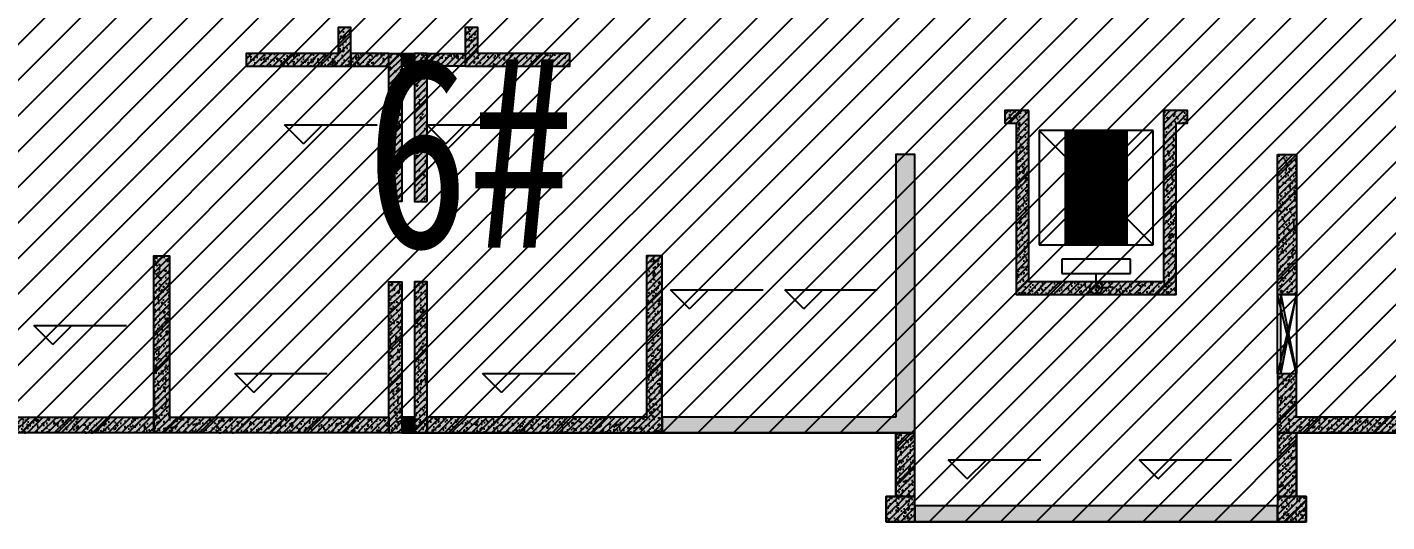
# Model space of a CAD drawing. Extents: x -1338203 to 1886333, y -783476 to 1038610.
# Drawn here: x 762772 to 784210, y 179049 to 186844 of the extents above; entities that cross this region are included whole.
import ezdxf
from ezdxf.enums import TextEntityAlignment as Align

# ---------------------------------------------------------------- set-up
doc = ezdxf.new("R2010")
doc.units = 0
doc.header["$LTSCALE"] = 1000
doc.header["$MEASUREMENT"] = 0
for name, color, linetype in [('A-001-平面参照B1$0$0G-NOTE', 4, 'Continuous'), ('A-06-平面B1$0$0A-A-SYMB-ELEV', 150, 'Continuous'), ('A-06-平面B1$0$0A-O-HOLE', 52, 'Continuous'), ('A-06-平面B1$0$0A-S-WALL', 255, 'Continuous'), ('A-125-交通核B1(5#6#)$0$0A-E-EVTR', 2, 'Continuous'), ('A-125-交通核B1(5#6#)$0$0A-O-HOLE', 52, 'Continuous'), ('p-a-core', 1, 'Continuous'), ('S-06-墙柱B1_1$0$0S-CC-LINE', 52, 'Continuous'), ('S-06-墙柱B1_1$0$0S-CW-HATCH', 251, 'Continuous'), ('S-06-墙柱B1_1$0$0S-CW-HATCH-UP', 251, 'Continuous'), ('S-06-墙柱B1_1$0$0S-CW-LINE', 72, 'Continuous'), ('S-06-墙柱B1_1$0$0S-S-HOLE', 55, 'Continuous')]:
    doc.layers.add(name, color=color, linetype=linetype)
for name, color, linetype, plot in [('A-06-平面B1$0$AAD-A-MARK', 6, 'Continuous', False), ('A-125-交通核B1(5#6#)$0$AAD-A-MARK', 6, 'Continuous', False), ('A06-125-交通核文字编号B1$0$AAD-A-MARK', 6, 'Continuous', False), ('A06-125-交通核文字编号B1$0$AAD-A-XM', 6, 'Continuous', False), ('S-06-墙柱B1_1$0$AAD-A-MARK', 6, 'Continuous', False)]:
    doc.layers.add(name, color=color, linetype=linetype, plot=plot)
doc.styles.add('A-001-平面参照B1$0$AAD-HT', font='simhei.ttf', dxfattribs={"width": 0.6})
doc.styles.add('A06-125-交通核文字编号B1$0$AAD-TXT', font='aad-txt.shx', dxfattribs={"width": 0.7, "bigfont": 'aad-hztxt.shx'})
pattern_1 = [(45, (-944324.16, 391978.14), (-53.0330086, 53.0330086), []), (50, (-944324.16, 391978.14), (215.178055, -18.82564), [22.5, -247.5]), (355, (-944324.16, 391978.14), (-41.6254, 225.65764), [18, -198]), (100.4514, (-944306.23, 391976.57), (173.552815, 206.831863), [19.122057, -210.342634]), (46.1842, (-944324.16, 392038.14), (320.172315, -49.655704), [33.75, -371.25]), (96.6356, (-944297.48, 392034), (280.39881, 292.23536), [28.68309, -315.5139]), (351.1842, (-944324.16, 392038.14), (280.39858, 292.23558), [27, -297]), (21, (-944294.16, 392023.14), (179.072116, -120.785667), [22.5, -247.5]), (326, (-944294.16, 392023.14), (72.9946, 217.545014), [18, -198]), (71.4514, (-944279.24, 392013.08), (252.06679, 96.75915), [19.122057, -210.342634]), (37.5, (-944324.16, 391978.14), (3.6479566, 99.868156), [0, -195.6, 0, -201, 0, -198.75]), (7.5, (-944324.16, 391978.14), (78.920861, 118.323514), [0, -114.6, 0, -191.1, 0, -75.75]), (327.5, (-944391.06, 391978.14), (160.146731, -6.7664615), [0, -75, 0, -234, 0, -310.5]), (317.5, (-944421.06, 391978.14), (174.95585, 30.031495), [0, -97.5, 0, -155.4, 0, -220.5])]
pattern_2 = [(45, (-5106687.17, 636368.834), (-53.0330086, 53.0330086), []), (50, (-5106687.17, 636368.83), (215.178055, -18.8256405), [22.5, -247.5]), (355, (-5106687.17, 636368.83), (-41.6254, 225.65764), [18, -198]), (100.4514, (-5106669.24, 636367.27), (173.5528145, 206.831863), [19.122057, -210.342634]), (46.1842, (-5106687.17, 636428.83), (320.172315, -49.655704), [33.75, -371.25]), (96.6356, (-5106660.5, 636424.7), (280.398812, 292.235361), [28.683086, -315.5139]), (351.1842, (-5106687.17, 636428.83), (280.398584, 292.23558), [27, -297]), (21, (-5106657.17, 636413.83), (179.0721156, -120.785667), [22.5, -247.5]), (326, (-5106657.17, 636413.83), (72.9946, 217.5450135), [18, -198]), (71.4514, (-5106642.25, 636403.77), (252.0667886, 96.759149), [19.122057, -210.342634]), (37.5, (-5106687.17, 636368.834), (3.6479566, 99.8681561), [0, -195.6, 0, -201, 0, -198.75]), (7.5, (-5106687.17, 636368.83), (78.9208612, 118.3235136), [0, -114.6, 0, -191.1, 0, -75.75]), (327.5, (-5106754.07, 636368.834), (160.1467309, -6.7664615), [0, -75, 0, -234, 0, -310.5]), (317.5, (-5106784.07, 636368.83), (174.9558508, 30.0314947), [0, -97.5, 0, -155.4, 0, -220.5])]
pattern_3 = [(45, (0, 0), (-168.38, 168.38), []), (45, (112.25, 0), (-168.38, 168.38), [])]

# ---------------------------------------------------------------- blocks, each defined once
blk = doc.blocks.new('A-001-平面参照B1')
at = {"layer": 'A-001-平面参照B1$0$0G-NOTE', "style": 'A-001-平面参照B1$0$AAD-HT', "width": 0.8}
blk.add_text('6#', height=3000, rotation=0, dxfattribs=at).set_placement((1746, -122017), align=Align.MIDDLE_LEFT)
blk = doc.blocks.new('S-06-墙柱B1_1')
at = {"layer": 'S-06-墙柱B1_1$0$0S-CW-HATCH'}
h = blk.add_hatch(color=256, dxfattribs=at)
h.dxf.hatch_style = 1
h.paths.add_polyline_path([(-11750, 3490), (-11750, 4100), (-11950, 4100), (-11950, 3690), (-13400, 3690), (-13400, 3490)])
h = blk.add_hatch(color=256, dxfattribs=at)
h.dxf.hatch_style = 1
h.paths.add_polyline_path([(-9950, 3490), (-8300, 3490), (-8300, 3510), (-8300, 3690), (-9750, 3690), (-9750, 4100), (-9950, 4100)])
h = blk.add_hatch(color=256, dxfattribs=at)
h.dxf.hatch_style = 1
h.paths.add_polyline_path([(-11150, 3690), (-11750, 3690), (-11750, 3490), (-11150, 3490)])
h = blk.add_hatch(color=256, dxfattribs=at)
h.dxf.hatch_style = 1
h.paths.add_polyline_path([(-11150, 1360), (-11150, 3690), (-10950, 3690), (-10950, 1360)])
h = blk.add_hatch(color=256, dxfattribs=at)
h.dxf.hatch_style = 1
h.paths.add_polyline_path([(-10950, 3690), (-10750, 3690), (-10750, 3490), (-10950, 3490)])
h = blk.add_hatch(color=256, dxfattribs=at)
h.dxf.hatch_style = 1
h.paths.add_polyline_path([(-10550, 1360), (-10550, 3690), (-10750, 3690), (-10750, 1360)])
h = blk.add_hatch(color=256, dxfattribs=at)
h.dxf.hatch_style = 1
h.paths.add_polyline_path([(-10550, 3690), (-9950, 3690), (-9950, 3490), (-10550, 3490)])
h = blk.add_hatch(color=256, dxfattribs=at)
h.dxf.hatch_style = 1
h.paths.add_polyline_path([(-1060, 2790), (-1440, 2790), (-1440, 2590), (-1260, 2590), (-1260, -110), (1260, -110), (1260, 2590), (1440, 2590), (1440, 2790), (1060, 2790), (1060, 90), (-1060, 90)])
h = blk.add_hatch(color=256, dxfattribs=at)
h.dxf.hatch_style = 1
h.paths.add_polyline_path([(-3160, -2040), (-6840, -2040), (-6840, -2290), (-2860, -2290), (-2860, 2100), (-3160, 2100)])
h = blk.add_hatch(color=256, dxfattribs=at)
h.dxf.hatch_style = 1
h.paths.add_polyline_path([(2860, 2100), (3160, 2100), (3160, -110), (2860, -110)])
h = blk.add_hatch(color=256, dxfattribs=at)
h.dxf.hatch_style = 1
h.paths.add_polyline_path([(-14610, -2040), (-11150, -2040), (-11150, -2290), (-14860, -2290), (-14860, 500), (-14610, 500)])
h = blk.add_hatch(color=256, dxfattribs=at)
h.dxf.hatch_style = 1
h.paths.add_polyline_path([(-7090, -2040), (-10550, -2040), (-10550, -2290), (-6840, -2290), (-6840, 500), (-7090, 500)])
h = blk.add_hatch(color=256, dxfattribs=at)
h.dxf.hatch_style = 1
h.paths.add_polyline_path([(-11150, -2290), (-11150, 90), (-10950, 90), (-10950, -2290)])
h = blk.add_hatch(color=256, dxfattribs=at)
h.dxf.hatch_style = 1
h.paths.add_polyline_path([(-10550, -2290), (-10550, 90), (-10750, 90), (-10750, -2290)])
h = blk.add_hatch(color=256, dxfattribs=at)
h.dxf.hatch_style = 1
h.paths.add_polyline_path([(-18540, -2040), (-14860, -2040), (-14860, -2290), (-18840, -2290), (-18840, -1360), (-18540, -1360)])
h = blk.add_hatch(color=256, dxfattribs=at)
h.dxf.hatch_style = 1
h.paths.add_polyline_path([(2860, -2290), (6890, -2290), (6890, -2040), (3160, -2040), (3160, -1360), (2860, -1360)])
h = blk.add_hatch(color=256, dxfattribs=at)
h.dxf.hatch_style = 1
h.paths.add_polyline_path([(-10950, -2290), (-10750, -2290), (-10750, -2040), (-10950, -2040)])
h = blk.add_hatch(color=256, dxfattribs=at)
h.dxf.hatch_style = 1
h.paths.add_polyline_path([(-3160, -3290), (-2860, -3290), (-2860, -2290), (-3160, -2290)])
h = blk.add_hatch(color=256, dxfattribs=at)
h.dxf.hatch_style = 1
h.paths.add_polyline_path([(2860, -3290), (3160, -3290), (3160, -2290), (2860, -2290)])
h = blk.add_hatch(color=256, dxfattribs=at)
h.dxf.hatch_style = 1
h.paths.add_polyline_path([(-2860, -3290), (-3310, -3290), (-3310, -3690), (-2860, -3690)])
h = blk.add_hatch(color=256, dxfattribs=at)
h.dxf.hatch_style = 1
h.paths.add_polyline_path([(3310, -3290), (2860, -3290), (2860, -3690), (3310, -3690)])
h = blk.add_hatch(color=256, dxfattribs=at)
h.dxf.hatch_style = 1
h.paths.add_polyline_path([(-2860, -3690), (2860, -3690), (2860, -3440), (-2860, -3440)])
at = {"layer": 'S-06-墙柱B1_1$0$0S-CW-HATCH-UP'}
h = blk.add_hatch(dxfattribs=at)
h.set_pattern_fill('钢筋混凝土', color=256, scale=30)
h.set_pattern_definition(pattern_1)
h.paths.add_polyline_path([(-11750, 3490), (-11750, 4100), (-11950, 4100), (-11950, 3690), (-13400, 3690), (-13400, 3490)])
h = blk.add_hatch(dxfattribs=at)
h.set_pattern_fill('钢筋混凝土', color=256, scale=30)
h.set_pattern_definition(pattern_1)
h.paths.add_polyline_path([(-9950, 3490), (-8300, 3490), (-8300, 3510), (-8300, 3690), (-9750, 3690), (-9750, 4100), (-9950, 4100)])
h = blk.add_hatch(dxfattribs=at)
h.set_pattern_fill('钢筋混凝土', color=256, scale=30)
h.set_pattern_definition(pattern_2)
h.paths.add_polyline_path([(-11150, 3690), (-11750, 3690), (-11750, 3490), (-11150, 3490)])
h = blk.add_hatch(dxfattribs=at)
h.set_pattern_fill('钢筋混凝土', color=256, scale=30)
h.set_pattern_definition(pattern_1)
h.paths.add_polyline_path([(-11150, 1360), (-11150, 3690), (-10950, 3690), (-10950, 1360)])
h = blk.add_hatch(dxfattribs=at)
h.set_pattern_fill('钢筋混凝土', color=256, scale=30)
h.set_pattern_definition(pattern_2)
h.paths.add_polyline_path([(-10950, 3690), (-10750, 3690), (-10750, 3490), (-10950, 3490)])
h = blk.add_hatch(dxfattribs=at)
h.set_pattern_fill('钢筋混凝土', color=256, scale=30)
h.set_pattern_definition(pattern_1)
h.paths.add_polyline_path([(-10550, 1360), (-10550, 3690), (-10750, 3690), (-10750, 1360)])
h = blk.add_hatch(dxfattribs=at)
h.set_pattern_fill('钢筋混凝土', color=256, scale=30)
h.set_pattern_definition(pattern_2)
h.paths.add_polyline_path([(-10550, 3690), (-9950, 3690), (-9950, 3490), (-10550, 3490)])
h = blk.add_hatch(dxfattribs=at)
h.set_pattern_fill('钢筋混凝土', color=256, scale=30)
h.set_pattern_definition(pattern_1)
h.paths.add_polyline_path([(-1060, 2790), (-1440, 2790), (-1440, 2590), (-1260, 2590), (-1260, -110), (1260, -110), (1260, 2590), (1440, 2590), (1440, 2790), (1060, 2790), (1060, 90), (-1060, 90)])
h = blk.add_hatch(dxfattribs=at)
h.set_pattern_fill('钢筋混凝土', color=256, scale=30)
h.set_pattern_definition(pattern_1)
h.paths.add_polyline_path([(-3160, -2040), (-6840, -2040), (-6840, -2290), (-2860, -2290), (-2860, 2100), (-3160, 2100)])
h = blk.add_hatch(dxfattribs=at)
h.set_pattern_fill('钢筋混凝土', color=256, scale=30)
h.set_pattern_definition([(45, (-5106687.17, 636368.834), (-53.0330086, 53.0330086), []), (50, (-5106687.17, 636368.83), (215.178055, -18.8256405), [22.5, -247.5]), (355, (-5106687.17, 636368.83), (-41.6254, 225.65764), [18, -198]), (100.4514, (-5106669.24, 636367.27), (173.5528145, 206.831863), [19.122057, -210.342634]), (46.1842, (-5106687.17, 636428.83), (320.172315, -49.655704), [33.75, -371.25]), (96.6356, (-5106660.5, 636424.7), (280.398812, 292.235361), [28.683086, -315.5139]), (351.1842, (-5106687.17, 636428.83), (280.398584, 292.23558), [27, -297]), (21, (-5106657.17, 636413.83), (179.0721156, -120.785667), [22.5, -247.5]), (326, (-5106657.17, 636413.83), (72.9946, 217.5450135), [18, -198]), (71.4514, (-5106642.25, 636403.77), (252.0667886, 96.759149), [19.122057, -210.342634]), (37.5, (-5106687.17, 636368.834), (3.6479566, 99.8681561), [0, -195.6, 0, -201, 0, -198.75]), (7.5, (-5106687.17, 636368.83), (78.9208612, 118.3235136), [0, -114.6, 0, -191.1, 0, -75.75]), (327.5, (-5106754.07, 636368.834), (160.1467309, -6.7664615), [0, -75, 0, -234, 0, -310.5]), (317.5, (-5106784.07, 636368.83), (174.9558508, 30.0314947), [0, -97.5, 0, -155.4, 0, -220.5])])
h.paths.add_polyline_path([(2860, 2100), (3160, 2100), (3160, -110), (2860, -110)])
h = blk.add_hatch(dxfattribs=at)
h.set_pattern_fill('钢筋混凝土', color=256, scale=30)
h.set_pattern_definition(pattern_1)
h.paths.add_polyline_path([(-14610, -2040), (-11150, -2040), (-11150, -2290), (-14860, -2290), (-14860, 500), (-14610, 500)])
h = blk.add_hatch(dxfattribs=at)
h.set_pattern_fill('钢筋混凝土', color=256, scale=30)
h.set_pattern_definition(pattern_1)
h.paths.add_polyline_path([(-7090, -2040), (-10550, -2040), (-10550, -2290), (-6840, -2290), (-6840, 500), (-7090, 500)])
h = blk.add_hatch(dxfattribs=at)
h.set_pattern_fill('钢筋混凝土', color=256, scale=30)
h.set_pattern_definition(pattern_1)
h.paths.add_polyline_path([(-11150, -2290), (-11150, 90), (-10950, 90), (-10950, -2290)])
h = blk.add_hatch(dxfattribs=at)
h.set_pattern_fill('钢筋混凝土', color=256, scale=30)
h.set_pattern_definition(pattern_1)
h.paths.add_polyline_path([(-10550, -2290), (-10550, 90), (-10750, 90), (-10750, -2290)])
h = blk.add_hatch(dxfattribs=at)
h.set_pattern_fill('钢筋混凝土', color=256, scale=30)
h.set_pattern_definition(pattern_1)
h.paths.add_polyline_path([(-18540, -2040), (-14860, -2040), (-14860, -2290), (-18840, -2290), (-18840, -1360), (-18540, -1360)])
h = blk.add_hatch(dxfattribs=at)
h.set_pattern_fill('钢筋混凝土', color=256, scale=30)
h.set_pattern_definition(pattern_1)
h.paths.add_polyline_path([(2860, -2290), (6890, -2290), (6890, -2040), (3160, -2040), (3160, -1360), (2860, -1360)])
h = blk.add_hatch(dxfattribs=at)
h.set_pattern_fill('钢筋混凝土', color=256, scale=30)
h.set_pattern_definition(pattern_1)
h.paths.add_polyline_path([(-10950, -2290), (-10750, -2290), (-10750, -2040), (-10950, -2040)])
h = blk.add_hatch(dxfattribs=at)
h.set_pattern_fill('钢筋混凝土', color=256, scale=30)
h.set_pattern_definition(pattern_1)
h.paths.add_polyline_path([(-3160, -3290), (-2860, -3290), (-2860, -2290), (-3160, -2290)])
h = blk.add_hatch(dxfattribs=at)
h.set_pattern_fill('钢筋混凝土', color=256, scale=30)
h.set_pattern_definition(pattern_1)
h.paths.add_polyline_path([(2860, -3290), (3160, -3290), (3160, -2290), (2860, -2290)])
h = blk.add_hatch(dxfattribs=at)
h.set_pattern_fill('钢筋混凝土', color=256, scale=30)
h.set_pattern_definition(pattern_1)
h.paths.add_polyline_path([(-2860, -3290), (-3310, -3290), (-3310, -3690), (-2860, -3690)])
h = blk.add_hatch(dxfattribs=at)
h.set_pattern_fill('钢筋混凝土', color=256, scale=30)
h.set_pattern_definition(pattern_1)
h.paths.add_polyline_path([(3310, -3290), (2860, -3290), (2860, -3690), (3310, -3690)])
h = blk.add_hatch(dxfattribs=at)
h.set_pattern_fill('钢筋混凝土', color=256, scale=30)
h.set_pattern_definition(pattern_1)
h.paths.add_polyline_path([(-2860, -3690), (2860, -3690), (2860, -3440), (-2860, -3440)])
at = {"layer": 'S-06-墙柱B1_1$0$0S-CC-LINE'}
for points in [[(-2860, -3290), (-3310, -3290), (-3310, -3690), (-2860, -3690)], [(3310, -3290), (2860, -3290), (2860, -3690), (3310, -3690)]]:
    blk.add_lwpolyline(points, close=True, dxfattribs=at)
at = {"layer": 'S-06-墙柱B1_1$0$0S-CW-LINE', "flags": 128}
blk.add_lwpolyline([(-11750, 3490), (-11750, 4100), (-11950, 4100), (-11950, 3690), (-13400, 3690), (-13400, 3490)], close=True, dxfattribs=at)
at = {"layer": 'S-06-墙柱B1_1$0$0S-CW-LINE'}
for points in [[(-9950, 3490), (-8300, 3490), (-8300, 3510), (-8300, 3510), (-8300, 3690), (-9750, 3690), (-9750, 4100), (-9950, 4100)], [(-11150, 3690), (-11750, 3690), (-11750, 3490), (-11150, 3490)], [(-11150, 1360), (-11150, 3690), (-10950, 3690), (-10950, 1360)], [(-10950, 3690), (-10750, 3690), (-10750, 3490), (-10950, 3490)], [(-10550, 1360), (-10550, 3690), (-10750, 3690), (-10750, 1360)], [(-10550, 3690), (-9950, 3690), (-9950, 3490), (-10550, 3490)], [(-1060, 2790), (-1440, 2790), (-1440, 2590), (-1260, 2590), (-1260, -110), (1260, -110), (1260, 2590), (1440, 2590), (1440, 2790), (1060, 2790), (1060, 90), (-1060, 90)], [(-3160, -2040), (-6840, -2040), (-6840, -2290), (-2860, -2290), (-2860, 2100), (-3160, 2100)], [(2860, 2100), (3160, 2100), (3160, -110), (2860, -110)], [(-14610, -2040), (-11150, -2040), (-11150, -2290), (-14860, -2290), (-14860, 500), (-14610, 500)], [(-7090, -2040), (-10550, -2040), (-10550, -2290), (-6840, -2290), (-6840, 500), (-7090, 500)], [(-11150, -2290), (-11150, 90), (-10950, 90), (-10950, -2290)], [(-10550, -2290), (-10550, 90), (-10750, 90), (-10750, -2290)], [(-18540, -2040), (-14860, -2040), (-14860, -2290), (-18840, -2290), (-18840, -1360), (-18540, -1360)], [(2860, -2290), (6890, -2290), (6890, -2040), (3160, -2040), (3160, -1360), (2860, -1360)], [(-10950, -2290), (-10750, -2290), (-10750, -2040), (-10950, -2040)], [(-3160, -3290), (-2860, -3290), (-2860, -2290), (-3160, -2290)], [(2860, -3290), (3160, -3290), (3160, -2290), (2860, -2290)], [(-2860, -3690), (2860, -3690), (2860, -3440), (-2860, -3440)]]:
    blk.add_lwpolyline(points, close=True, dxfattribs=at)
at = {"layer": 'S-06-墙柱B1_1$0$0S-S-HOLE'}
blk.add_lwpolyline([(2860, -110), (3160, -110), (3160, -1360), (2860, -1360)], close=True, dxfattribs=at)
for points in [[(3160, -110), (2860, -1360)], [(3160, -1360), (2860, -110)]]:
    blk.add_lwpolyline(points, dxfattribs=at)
at = {"layer": 'S-06-墙柱B1_1$0$AAD-A-MARK'}
for q in [(0, 200), (0, 200), (0, 200), (0, 200), (0, 200), (0, 200), (0, 200), (200, 0), (200, 0), (200, 0), (200, 0), (200, 0), (200, 0), (200, 0)]:
    blk.add_line((0, 0), q, dxfattribs=at)
blk.add_circle((0, 0), 100, dxfattribs=at)
blk.add_circle((0, 0), 100, dxfattribs=at)
blk.add_circle((0, 0), 100, dxfattribs=at)
blk.add_circle((0, 0), 100, dxfattribs=at)
blk.add_circle((0, 0), 100, dxfattribs=at)
blk.add_circle((0, 0), 100, dxfattribs=at)
blk.add_circle((0, 0), 100, dxfattribs=at)
blk = doc.blocks.new('S001地下一墙柱')
at = {"ltscale": 0.002}
blk.add_blockref('S-06-墙柱B1_1', (13261, -124150), dxfattribs=at)
blk = doc.blocks.new('A-125-交通核B1(5#6#)')
h = blk.add_hatch()
h.set_pattern_fill('ANSI32', color=256, scale=50)
h.set_pattern_definition(pattern_3)
h.paths.add_polyline_path([(1360, 4310), (1260, 4310), (1260, 5190), (1710, 5190), (1710, 5490), (1810, 5490), (1810, 5090), (1360, 5090)])
h = blk.add_hatch()
h.set_pattern_fill('ANSI32', color=256, scale=50)
h.set_pattern_definition(pattern_3)
h.paths.add_polyline_path([(-1713, 5250), (-1810, 5250), (-1810, 4310), (-1713, 4310)])
for points in [[(1360, 4310), (1260, 4310), (1260, 5190), (1710, 5190), (1710, 5490), (1810, 5490), (1810, 5090), (1360, 5090)], [(-1713, 5250), (-1810, 5250), (-1810, 4310), (-1713, 4310)]]:
    blk.add_lwpolyline(points, close=True)
at = {"layer": 'A-125-交通核B1(5#6#)$0$0A-E-EVTR'}
for p, q in [((900, 2475), (-900, 2475)), ((-900, 2475), (-900, 675)), ((900, 675), (-900, 2475)), ((900, 2475), (-900, 675)), ((900, 675), (900, 2475)), ((-900, 675), (900, 675)), ((540, 450), (-540, 450)), ((-540, 450), (-540, 225)), ((540, 225), (540, 450)), ((-540, 225), (540, 225))]:
    blk.add_line(p, q, dxfattribs=at)
at = {"layer": 'A-125-交通核B1(5#6#)$0$0A-O-HOLE', "flags": 128}
blk.add_lwpolyline([(-1710, 5350), (-1593, 8294), (-1090, 8490)], dxfattribs=at)
at = {"layer": 'A-125-交通核B1(5#6#)$0$AAD-A-MARK'}
for q in [(0, 200), (200, 0)]:
    blk.add_line((0, 0), q, dxfattribs=at)
blk.add_circle((0, 0), 100, dxfattribs=at)
blk = doc.blocks.new('A06-125-交通核文字编号B1')
at = {"layer": 'A06-125-交通核文字编号B1$0$AAD-A-MARK'}
for q in [(0, 200), (200, 0)]:
    blk.add_line((0, 0), q, dxfattribs=at)
blk.add_circle((0, 0), 100, dxfattribs=at)
at = {"layer": 'A06-125-交通核文字编号B1$0$AAD-A-XM', "style": 'A06-125-交通核文字编号B1$0$AAD-TXT'}
blk.add_text('A06-125-交通核文字编号B1', height=350, dxfattribs=at).set_placement((-310, 4407))
blk = doc.blocks.new('A-06-平面B1')
at = {"layer": 'A-06-平面B1$0$0A-A-SYMB-ELEV'}
for p, q in [((9204, 2265), (8904, 2565)), ((8904, 2565), (10363, 2565)), ((9204, 2265), (9504, 2565)), ((11445, 2265), (11145, 2565)), ((11145, 2565), (12604, 2565)), ((11445, 2265), (11745, 2565)), ((15290, -335), (14990, -35)), ((14990, -35), (16448, -35)), ((15290, -335), (15590, -35)), ((17090, -335), (16790, -35)), ((16790, -35), (18249, -35)), ((17090, -335), (17390, -35)), ((5251, -898), (4951, -598)), ((4951, -598), (6409, -598)), ((5251, -898), (5551, -598)), ((8419, -1652), (8119, -1352)), ((8119, -1352), (9577, -1352)), ((8419, -1652), (8719, -1352)), ((12324, -1652), (12024, -1352)), ((12024, -1352), (13483, -1352)), ((12324, -1652), (12624, -1352)), ((19669, -3011), (19369, -2711)), ((19369, -2711), (20827, -2711)), ((19669, -3011), (19969, -2711)), ((22677, -3011), (22377, -2711)), ((22377, -2711), (23835, -2711)), ((22677, -3011), (22977, -2711))]:
    blk.add_line(p, q, dxfattribs=at)
at = {"layer": 'A-06-平面B1$0$0A-O-HOLE', "flags": 128}
blk.add_lwpolyline([(24610, -110), (24860, -110), (24860, -1360), (24610, -1360)], close=True, dxfattribs=at)
for points in [[(24610, -110), (24860, -1360)], [(24610, -1360), (24860, -110)]]:
    blk.add_lwpolyline(points, dxfattribs=at)
at = {"layer": 'A-06-平面B1$0$AAD-A-MARK'}
for q in [(21700, 200), (21900, 0)]:
    blk.add_line((21700, 0), q, dxfattribs=at)
blk.add_circle((21700, 0), 100, dxfattribs=at)
at = {"layer": 'A-06-平面B1$0$0A-S-WALL'}
for name in ['A-125-交通核B1(5#6#)', 'A06-125-交通核文字编号B1']:
    blk.add_blockref(name, (21700, 0), dxfattribs=at)

msp = doc.modelspace()

# ---------------------------------------------------------------- hatches: boundary and pattern name
at = {"ltscale": 0.002}
h = msp.add_hatch(dxfattribs=at)
h.set_pattern_fill('ANSI31', color=8, scale=250)
h.set_pattern_definition([(45, (321361.53, 273455.2), (-280.633, 280.633), [])])
h.paths.add_polyline_path([(753816.6, 180574.4), (754891.6, 180574.4), (754891.6, 183199.3), (752961.6, 183199.3), (752961.6, 186304.3), (752761.6, 186304.3), (752761.8, 191429.2), (756766.6, 191429.2), (756766.6, 193899.3), (759886.6, 193899.3), (759886.6, 191429.3), (774336.6, 191429.3), (774336.6, 191429.3), (778466.6, 191429.3), (778466.3, 193899.3), (781586.3, 193899.3), (781586.6, 191429.3), (798966.6, 191429.3), (798966.6, 193899.3), (802086.6, 193899.3), (802086.6, 192329.3), (806216.6, 192329.3), (806216.6, 191429.3), (808016.6, 191429.3), (808016.6, 189629.3), (810876.6, 189629.3), (810876.6, 186429.3), (811676.6, 186429.3), (811676.6, 183876), (812576.6, 183876), (812576.6, 180449.3), (804086.6, 180449.3), (804086.6, 179449.3), (804236.6, 179449.3), (804236.6, 179049.3), (797616.6, 179049.3), (797616.6, 179449.3), (797766.6, 179449.3), (797766.6, 180449.3), (782786.6, 180449.3), (782786.6, 179449.3), (782936.6, 179449.3), (782936.6, 179049.3), (776316.6, 179049.3), (776316.6, 179449.3), (776466.6, 179449.3), (776466.6, 180449.3), (761086.6, 180449.3), (761086.6, 179449.3), (761236.6, 179449.3), (761236.6, 179049.3), (753816.6, 179049.3)])

# ---------------------------------------------------------------- linework, layer by layer
at = {"color": 3, "elevation": 83850, "flags": 128}
msp.add_lwpolyline([(797766.6, 180449.3), (782786.6, 180449.3), (782786.6, 179449.3), (782936.6, 179449.3), (782936.6, 179049.3), (776316.6, 179049.3), (776316.6, 179449.3), (776466.6, 179449.3), (776466.6, 180449.3), (761086.6, 180449.3)], dxfattribs=at)
at = {"layer": 'p-a-core', "ltscale": 0.002, "const_width": 1000, "elevation": 83850}
msp.add_lwpolyline([(779626.6, 185214.1), (779626.6, 183414.1)], dxfattribs=at)

# ---------------------------------------------------------------- block references
at = {"ltscale": 0.002}
for name, p in [('S001地下一墙柱', (766365.4, 306889.1)), ('A-06-平面B1', (757926.6, 182739.1, 83850))]:
    msp.add_blockref(name, p, dxfattribs=at)
msp.add_blockref('A-001-平面参照B1', (766365.4, 306889.1))

doc.saveas('drawing.dxf')
